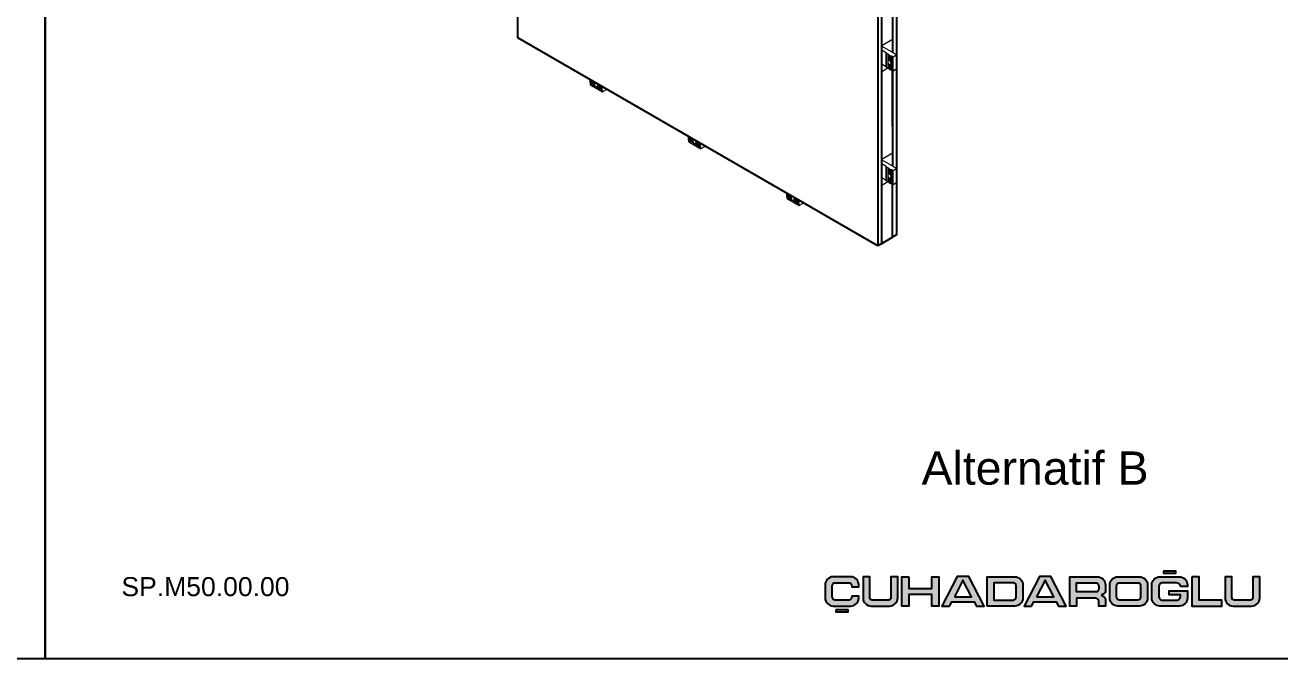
# Model space of a CAD drawing. Header units: millimetres. Extents: x 1489 to 1909, y -347 to 297.
# Drawn here: x 1697.1 to 1829.2, y 0 to 66.7 of the extents above; entities that cross this region are included whole.
import ezdxf

# ---------------------------------------------------------------- set-up
doc = ezdxf.new("R2010")
doc.units = ezdxf.units.MM
doc.layers.add('aksesuar', color=1, linetype='Continuous')
doc.layers.add('Antet', color=7, linetype='Continuous')

# ---------------------------------------------------------------- blocks, each defined once
blk = doc.blocks.new('ÇUHADAROĞLU')
at = {"layer": 'Antet'}
h = blk.add_hatch(color=7, dxfattribs=at)
h.paths.add_polyline_path([(159.1, 19.64, -0.414214), (159.42, 19.96), (160.84, 19.96, -0.414214), (161.16, 19.64), (161.16, 19.54), (161.9, 19.54), (161.9, 19.73, 0.414214), (161.05, 20.59), (159.21, 20.59, 0.414214), (158.36, 19.73), (158.36, 18.36, 0.414214), (159.21, 17.51), (161.05, 17.51, 0.414214), (161.9, 18.36), (161.9, 18.55), (161.16, 18.55), (161.16, 18.46, -0.414214), (160.84, 18.13), (159.42, 18.13, -0.414214), (159.1, 18.46)])
h.paths.add_polyline_path([(159.48, 17.12), (159.48, 16.9), (160.78, 16.9), (160.78, 17.12)])
h.paths.add_polyline_path([(165.15, 17.51, 0.414214), (166, 18.36), (166, 20.59), (165.29, 20.59), (165.29, 18.39, -0.414214), (165.03, 18.13), (163.32, 18.13, -0.414214), (163.06, 18.39), (163.06, 20.59), (162.35, 20.59), (162.35, 18.36, 0.414214), (163.2, 17.51)])
h.paths.add_polyline_path([(167.19, 18.73), (169.58, 18.73), (169.58, 17.51), (170.32, 17.51), (170.32, 20.59), (169.58, 20.59), (169.58, 19.36), (167.19, 19.36), (167.19, 20.59), (166.45, 20.59), (166.45, 17.51), (167.19, 17.51)])
h.paths.add_polyline_path([(170.66, 17.51), (171.46, 17.51), (171.69, 17.95), (174.05, 17.95), (174.29, 17.51), (175.09, 17.51), (173.48, 20.6), (172.27, 20.6)])
h.paths.add_polyline_path([(171.97, 18.49), (172.87, 20.23), (173.78, 18.49)], flags=16)
h.paths.add_polyline_path([(175.43, 17.51), (178.34, 17.51, 0.414214), (179.19, 18.36), (179.19, 19.73, 0.414214), (178.34, 20.59), (175.43, 20.59)])
h.paths.add_polyline_path([(176.14, 19.96), (178.15, 19.96, -0.414214), (178.47, 19.64), (178.47, 18.46, -0.414214), (178.15, 18.13), (176.14, 18.13)], flags=16)
h.paths.add_polyline_path([(180.34, 17.95), (182.7, 17.95), (182.94, 17.51), (183.74, 17.51), (182.13, 20.6), (180.92, 20.6), (179.31, 17.51), (180.11, 17.51)])
h.paths.add_polyline_path([(180.62, 18.49), (181.52, 20.23), (182.43, 18.49)], flags=16)
h.paths.add_polyline_path([(184.84, 18.34), (186.84, 18.34, -0.414214), (187.17, 18.02), (187.17, 17.51), (187.88, 17.51), (187.88, 18.21, 0.203358), (187.78, 18.44, 0.098259), (187.5, 18.62), (187.5, 18.7, 0.058399), (187.74, 18.83, 0.246853), (187.88, 19.09), (187.88, 19.73, 0.414214), (187.03, 20.59), (184.13, 20.59), (184.13, 17.51), (184.84, 17.51)])
h.paths.add_polyline_path([(184.84, 18.99), (184.84, 19.96), (186.82, 19.96, -0.414214), (187.17, 19.61), (187.17, 19.31, -0.414214), (186.84, 18.99)], flags=16)
h.paths.add_polyline_path([(191.45, 17.51, 0.414214), (192.31, 18.36), (192.31, 19.73, 0.414214), (191.45, 20.59), (189.19, 20.59, 0.414214), (188.33, 19.73), (188.33, 18.36, 0.414214), (189.19, 17.51)])
h.paths.add_polyline_path([(189.37, 18.13, -0.414214), (189.05, 18.46), (189.05, 19.64, -0.414214), (189.37, 19.96), (191.27, 19.96, -0.414214), (191.59, 19.64), (191.59, 18.46, -0.414214), (191.27, 18.13)], flags=16)
h.paths.add_polyline_path([(193.61, 17.51), (195.66, 17.51, 0.414214), (196.51, 18.36), (196.51, 19.11), (194.59, 19.11), (194.59, 18.7), (195.78, 18.7), (195.78, 18.54, -0.414214), (195.37, 18.13), (193.9, 18.13, -0.414214), (193.49, 18.54), (193.49, 19.55, -0.414214), (193.9, 19.96), (195.37, 19.96, -0.407741), (195.78, 19.56), (196.51, 19.56), (196.51, 19.73, 0.414214), (195.66, 20.59), (193.61, 20.59, 0.414214), (192.76, 19.73), (192.76, 18.36, 0.414214)])
h.paths.add_polyline_path([(195.28, 20.97), (195.28, 21.19), (193.99, 21.19), (193.99, 20.97)])
h.paths.add_polyline_path([(200.14, 17.51), (200.14, 18.13), (197.76, 18.13), (197.76, 20.59), (196.97, 20.59), (196.97, 17.51)])
h.paths.add_polyline_path([(201.2, 18.39), (201.2, 20.59), (200.48, 20.59), (200.48, 18.36, 0.414214), (201.34, 17.51), (203.28, 17.51, 0.414214), (204.13, 18.36), (204.13, 20.59), (203.42, 20.59), (203.42, 18.39, -0.414214), (203.16, 18.13), (201.46, 18.13, -0.414214)])
h = blk.add_hatch(color=7, dxfattribs=at)
h.paths.add_polyline_path([(159.1, 19.64, -0.414214), (159.42, 19.96), (160.84, 19.96, -0.414214), (161.16, 19.64), (161.16, 19.54), (161.9, 19.54), (161.9, 19.73, 0.414214), (161.05, 20.59), (159.21, 20.59, 0.414214), (158.36, 19.73), (158.36, 18.36, 0.414214), (159.21, 17.51), (161.05, 17.51, 0.414214), (161.9, 18.36), (161.9, 18.55), (161.16, 18.55), (161.16, 18.46, -0.414214), (160.84, 18.13), (159.42, 18.13, -0.414214), (159.1, 18.46)])
h.paths.add_polyline_path([(159.48, 17.12), (159.48, 16.9), (160.78, 16.9), (160.78, 17.12)])
h.paths.add_polyline_path([(165.15, 17.51, 0.414214), (166, 18.36), (166, 20.59), (165.29, 20.59), (165.29, 18.39, -0.414214), (165.03, 18.13), (163.32, 18.13, -0.414214), (163.06, 18.39), (163.06, 20.59), (162.35, 20.59), (162.35, 18.36, 0.414214), (163.2, 17.51)])
h.paths.add_polyline_path([(167.19, 18.73), (169.58, 18.73), (169.58, 17.51), (170.32, 17.51), (170.32, 20.59), (169.58, 20.59), (169.58, 19.36), (167.19, 19.36), (167.19, 20.59), (166.45, 20.59), (166.45, 17.51), (167.19, 17.51)])
h.paths.add_polyline_path([(170.66, 17.51), (171.46, 17.51), (171.69, 17.95), (174.05, 17.95), (174.29, 17.51), (175.09, 17.51), (173.48, 20.6), (172.27, 20.6)])
h.paths.add_polyline_path([(171.97, 18.49), (172.87, 20.23), (173.78, 18.49)], flags=16)
h.paths.add_polyline_path([(175.43, 17.51), (178.34, 17.51, 0.414214), (179.19, 18.36), (179.19, 19.73, 0.414214), (178.34, 20.59), (175.43, 20.59)])
h.paths.add_polyline_path([(176.14, 19.96), (178.15, 19.96, -0.414214), (178.47, 19.64), (178.47, 18.46, -0.414214), (178.15, 18.13), (176.14, 18.13)], flags=16)
h.paths.add_polyline_path([(180.34, 17.95), (182.7, 17.95), (182.94, 17.51), (183.74, 17.51), (182.13, 20.6), (180.92, 20.6), (179.31, 17.51), (180.11, 17.51)])
h.paths.add_polyline_path([(180.62, 18.49), (181.52, 20.23), (182.43, 18.49)], flags=16)
h.paths.add_polyline_path([(184.84, 18.34), (186.84, 18.34, -0.414214), (187.17, 18.02), (187.17, 17.51), (187.88, 17.51), (187.88, 18.21, 0.203358), (187.78, 18.44, 0.098259), (187.5, 18.62), (187.5, 18.7, 0.058399), (187.74, 18.83, 0.246853), (187.88, 19.09), (187.88, 19.73, 0.414214), (187.03, 20.59), (184.13, 20.59), (184.13, 17.51), (184.84, 17.51)])
h.paths.add_polyline_path([(184.84, 18.99), (184.84, 19.96), (186.82, 19.96, -0.414214), (187.17, 19.61), (187.17, 19.31, -0.414214), (186.84, 18.99)], flags=16)
h.paths.add_polyline_path([(191.45, 17.51, 0.414214), (192.31, 18.36), (192.31, 19.73, 0.414214), (191.45, 20.59), (189.19, 20.59, 0.414214), (188.33, 19.73), (188.33, 18.36, 0.414214), (189.19, 17.51)])
h.paths.add_polyline_path([(189.37, 18.13, -0.414214), (189.05, 18.46), (189.05, 19.64, -0.414214), (189.37, 19.96), (191.27, 19.96, -0.414214), (191.59, 19.64), (191.59, 18.46, -0.414214), (191.27, 18.13)], flags=16)
h.paths.add_polyline_path([(193.61, 17.51), (195.66, 17.51, 0.414214), (196.51, 18.36), (196.51, 19.11), (194.59, 19.11), (194.59, 18.7), (195.78, 18.7), (195.78, 18.54, -0.414214), (195.37, 18.13), (193.9, 18.13, -0.414214), (193.49, 18.54), (193.49, 19.55, -0.414214), (193.9, 19.96), (195.37, 19.96, -0.407741), (195.78, 19.56), (196.51, 19.56), (196.51, 19.73, 0.414214), (195.66, 20.59), (193.61, 20.59, 0.414214), (192.76, 19.73), (192.76, 18.36, 0.414214)])
h.paths.add_polyline_path([(195.28, 20.97), (195.28, 21.19), (193.99, 21.19), (193.99, 20.97)])
h.paths.add_polyline_path([(200.14, 17.51), (200.14, 18.13), (197.76, 18.13), (197.76, 20.59), (196.97, 20.59), (196.97, 17.51)])
h.paths.add_polyline_path([(201.2, 18.39), (201.2, 20.59), (200.48, 20.59), (200.48, 18.36, 0.414214), (201.34, 17.51), (203.28, 17.51, 0.414214), (204.13, 18.36), (204.13, 20.59), (203.42, 20.59), (203.42, 18.39, -0.414214), (203.16, 18.13), (201.46, 18.13, -0.414214)])
at = {"layer": 'Antet', "color": 7}
for points in [[(193.99, 21.19), (193.99, 20.97), (195.28, 20.97), (195.28, 21.19)], [(193.99, 21.19), (193.99, 20.97), (195.28, 20.97), (195.28, 21.19)], [(167.19, 20.59), (167.19, 19.36), (169.58, 19.36), (169.58, 20.59), (170.32, 20.59), (170.32, 17.51), (169.58, 17.51), (169.58, 18.73), (167.19, 18.73), (167.19, 17.51), (166.45, 17.51), (166.45, 20.59)], [(167.19, 20.59), (167.19, 19.36), (169.58, 19.36), (169.58, 20.59), (170.32, 20.59), (170.32, 17.51), (169.58, 17.51), (169.58, 18.73), (167.19, 18.73), (167.19, 17.51), (166.45, 17.51), (166.45, 20.59)], [(171.46, 17.51), (171.69, 17.95), (174.05, 17.95), (174.29, 17.51), (175.09, 17.51), (173.48, 20.6), (172.27, 20.6), (170.66, 17.51)], [(171.46, 17.51), (171.69, 17.95), (174.05, 17.95), (174.29, 17.51), (175.09, 17.51), (173.48, 20.6), (172.27, 20.6), (170.66, 17.51)], [(171.97, 18.49), (173.78, 18.49), (172.87, 20.23)], [(171.97, 18.49), (173.78, 18.49), (172.87, 20.23)], [(180.11, 17.51), (180.34, 17.95), (182.7, 17.95), (182.94, 17.51), (183.74, 17.51), (182.13, 20.6), (180.92, 20.6), (179.31, 17.51)], [(180.11, 17.51), (180.34, 17.95), (182.7, 17.95), (182.94, 17.51), (183.74, 17.51), (182.13, 20.6), (180.92, 20.6), (179.31, 17.51)], [(180.62, 18.49), (182.43, 18.49), (181.52, 20.23)], [(180.62, 18.49), (182.43, 18.49), (181.52, 20.23)], [(196.97, 20.59), (196.97, 17.51), (200.14, 17.51), (200.14, 18.13), (197.76, 18.13), (197.76, 20.59)], [(196.97, 20.59), (196.97, 17.51), (200.14, 17.51), (200.14, 18.13), (197.76, 18.13), (197.76, 20.59)], [(159.48, 17.12), (159.48, 16.9), (160.78, 16.9), (160.78, 17.12)], [(159.48, 17.12), (159.48, 16.9), (160.78, 16.9), (160.78, 17.12)]]:
    blk.add_lwpolyline(points, close=True, dxfattribs=at)
for points in [[(159.42, 18.13, -0.414214), (159.1, 18.46), (159.1, 19.64, -0.414214), (159.42, 19.96), (160.84, 19.96, -0.414214), (161.16, 19.64), (161.16, 19.54), (161.9, 19.54), (161.9, 19.73, 0.414214), (161.05, 20.59), (159.21, 20.59, 0.414214), (158.36, 19.73), (158.36, 18.36, 0.414214), (159.21, 17.51), (161.05, 17.51, 0.414214), (161.9, 18.36), (161.9, 18.55), (161.16, 18.55), (161.16, 18.46, -0.414214), (160.84, 18.13)], [(159.42, 18.13, -0.414214), (159.1, 18.46), (159.1, 19.64, -0.414214), (159.42, 19.96), (160.84, 19.96, -0.414214), (161.16, 19.64), (161.16, 19.54), (161.9, 19.54), (161.9, 19.73, 0.414214), (161.05, 20.59), (159.21, 20.59, 0.414214), (158.36, 19.73), (158.36, 18.36, 0.414214), (159.21, 17.51), (161.05, 17.51, 0.414214), (161.9, 18.36), (161.9, 18.55), (161.16, 18.55), (161.16, 18.46, -0.414214), (160.84, 18.13)], [(165.03, 18.13), (163.32, 18.13, -0.414214), (163.06, 18.39), (163.06, 20.59), (162.35, 20.59), (162.35, 18.36, 0.414214), (163.2, 17.51), (165.15, 17.51, 0.414214), (166, 18.36), (166, 20.59), (165.29, 20.59), (165.29, 18.39, -0.414214)], [(165.03, 18.13), (163.32, 18.13, -0.414214), (163.06, 18.39), (163.06, 20.59), (162.35, 20.59), (162.35, 18.36, 0.414214), (163.2, 17.51), (165.15, 17.51, 0.414214), (166, 18.36), (166, 20.59), (165.29, 20.59), (165.29, 18.39, -0.414214)], [(175.43, 17.51), (175.43, 20.59), (178.34, 20.59, -0.414214), (179.19, 19.73), (179.19, 18.36, -0.414214), (178.34, 17.51)], [(175.43, 17.51), (175.43, 20.59), (178.34, 20.59, -0.414214), (179.19, 19.73), (179.19, 18.36, -0.414214), (178.34, 17.51)], [(178.47, 19.64, 0.414214), (178.15, 19.96), (176.14, 19.96), (176.14, 18.13), (178.15, 18.13, 0.414214), (178.47, 18.46)], [(178.47, 19.64, 0.414214), (178.15, 19.96), (176.14, 19.96), (176.14, 18.13), (178.15, 18.13, 0.414214), (178.47, 18.46)], [(187.88, 18.21), (187.88, 17.51), (187.17, 17.51), (187.17, 18.02, 0.414214), (186.84, 18.34), (184.84, 18.34), (184.84, 17.51), (184.13, 17.51), (184.13, 20.59), (187.03, 20.59, -0.414214), (187.88, 19.73), (187.88, 19.09, -0.246853), (187.74, 18.83, -0.058399), (187.5, 18.7), (187.5, 18.62, -0.098259), (187.78, 18.44, -0.203358)], [(187.88, 18.21), (187.88, 17.51), (187.17, 17.51), (187.17, 18.02, 0.414214), (186.84, 18.34), (184.84, 18.34), (184.84, 17.51), (184.13, 17.51), (184.13, 20.59), (187.03, 20.59, -0.414214), (187.88, 19.73), (187.88, 19.09, -0.246853), (187.74, 18.83, -0.058399), (187.5, 18.7), (187.5, 18.62, -0.098259), (187.78, 18.44, -0.203358)], [(186.82, 19.96, -0.414214), (187.17, 19.61), (187.17, 19.31, -0.414214), (186.84, 18.99), (184.84, 18.99), (184.84, 19.96)], [(186.82, 19.96, -0.414214), (187.17, 19.61), (187.17, 19.31, -0.414214), (186.84, 18.99), (184.84, 18.99), (184.84, 19.96)], [(191.45, 17.51), (189.19, 17.51, -0.414214), (188.33, 18.36), (188.33, 19.73, -0.414214), (189.19, 20.59), (191.45, 20.59, -0.414214), (192.31, 19.73), (192.31, 18.36, -0.414214)], [(191.45, 17.51), (189.19, 17.51, -0.414214), (188.33, 18.36), (188.33, 19.73, -0.414214), (189.19, 20.59), (191.45, 20.59, -0.414214), (192.31, 19.73), (192.31, 18.36, -0.414214)], [(191.59, 19.64), (191.59, 18.46, -0.414214), (191.27, 18.13), (189.37, 18.13, -0.414214), (189.05, 18.46), (189.05, 19.64, -0.414214), (189.37, 19.96), (191.27, 19.96, -0.414214)], [(191.59, 19.64), (191.59, 18.46, -0.414214), (191.27, 18.13), (189.37, 18.13, -0.414214), (189.05, 18.46), (189.05, 19.64, -0.414214), (189.37, 19.96), (191.27, 19.96, -0.414214)], [(195.78, 18.54), (195.78, 18.7), (194.59, 18.7), (194.59, 19.11), (196.51, 19.11), (196.51, 18.36, -0.414214), (195.66, 17.51), (193.61, 17.51, -0.414214), (192.76, 18.36), (192.76, 19.73, -0.414214), (193.61, 20.59), (195.66, 20.59, -0.414214), (196.51, 19.73), (196.51, 19.56), (195.78, 19.56, 0.407741), (195.37, 19.96), (193.9, 19.96, 0.414214), (193.49, 19.55), (193.49, 18.54, 0.414214), (193.9, 18.13), (195.37, 18.13, 0.414214)], [(195.78, 18.54), (195.78, 18.7), (194.59, 18.7), (194.59, 19.11), (196.51, 19.11), (196.51, 18.36, -0.414214), (195.66, 17.51), (193.61, 17.51, -0.414214), (192.76, 18.36), (192.76, 19.73, -0.414214), (193.61, 20.59), (195.66, 20.59, -0.414214), (196.51, 19.73), (196.51, 19.56), (195.78, 19.56, 0.407741), (195.37, 19.96), (193.9, 19.96, 0.414214), (193.49, 19.55), (193.49, 18.54, 0.414214), (193.9, 18.13), (195.37, 18.13, 0.414214)], [(201.34, 17.51), (203.28, 17.51, 0.414214), (204.13, 18.36), (204.13, 20.59), (203.42, 20.59), (203.42, 18.39, -0.414214), (203.16, 18.13), (201.46, 18.13, -0.414214), (201.2, 18.39), (201.2, 20.59), (200.48, 20.59), (200.48, 18.36, 0.414214)], [(201.34, 17.51), (203.28, 17.51, 0.414214), (204.13, 18.36), (204.13, 20.59), (203.42, 20.59), (203.42, 18.39, -0.414214), (203.16, 18.13), (201.46, 18.13, -0.414214), (201.2, 18.39), (201.2, 20.59), (200.48, 20.59), (200.48, 18.36, 0.414214)]]:
    blk.add_lwpolyline(points, format="xyb", close=True, dxfattribs=at)
blk = doc.blocks.new('SP.KTGR.1A')
at = {"insert": (-248.38, 1804.14), "char_height": 2, "width": 54.4479, "attachment_point": 1}
blk.add_mtext('{\\fArial Unicode MS|b0|i0|c0|p34;\\C7;SP.M50.00.00}', dxfattribs=at)
blk = doc.blocks.new('MN50SC.S.1')
at = {"color": 252}
blk.add_lwpolyline([(9907.25, 888.56), (9907.25, 1185.56), (10117.25, 1185.56), (10117.25, 888.56)], close=True, dxfattribs=at)
for name, p in [('ÇUHADAROĞLU', (9831.04, 876.61)), ('SP.KTGR.1A', (10163.66, -906.98))]:
    blk.add_blockref(name, p)

msp = doc.modelspace()

# ---------------------------------------------------------------- linework, layer by layer
at = {"color": 7, "linetype": 'Continuous', "lineweight": 15}
for p, q in [((1787.305, 64.553), (1788.436, 65.206)), ((1787.305, 64.478), (1788.535, 63.768)), ((1787.781, 63.778), (1787.305, 64.053)), ((1787.773, 63.747), (1787.773, 62.277)), ((1787.775, 63.752), (1787.785, 63.765)), ((1787.971, 63.628), (1787.779, 63.739)), ((1787.779, 62.269), (1787.779, 63.739)), ((1787.971, 63.592), (1787.971, 63.628)), ((1787.971, 62.962), (1787.971, 63.592)), ((1788.097, 63.514), (1787.977, 63.584)), ((1787.977, 62.971), (1787.977, 63.584)), ((1788.139, 63.514), (1788.097, 63.514)), ((1788.097, 62.982), (1788.097, 63.514)), ((1788.139, 63.49), (1788.139, 63.514)), ((1788.259, 63.421), (1788.139, 63.49)), ((1788.139, 62.958), (1788.139, 63.49)), ((1788.896, 63.543), (1788.521, 63.327)), ((1788.896, 63.543), (1788.521, 63.327)), ((1788.535, 63.768), (1788.535, 63.743)), ((1788.535, 63.743), (1788.578, 63.743)), ((1788.578, 63.743), (1788.896, 63.559)), ((1788.896, 62.073), (1788.896, 63.543)), ((1788.902, 62.081), (1788.902, 63.551)), ((1787.773, 62.313), (1787.305, 62.584)), ((1787.305, 61.815), (1787.935, 62.179)), ((1787.971, 62.158), (1787.779, 62.269)), ((1787.971, 62.752), (1787.971, 62.962)), ((1787.971, 62.122), (1787.971, 62.752)), ((1787.977, 62.114), (1787.977, 62.726)), ((1788.097, 62.045), (1788.097, 62.577)), ((1788.139, 62.552), (1788.139, 62.575)), ((1788.139, 62.02), (1788.139, 62.552)), ((1788.259, 62.808), (1788.259, 63.421)), ((1788.259, 61.951), (1788.259, 62.563)), ((1788.336, 63.417), (1788.274, 63.417)), ((1788.274, 62.788), (1788.274, 63.417)), ((1788.274, 61.947), (1788.274, 62.577)), ((1788.493, 63.327), (1788.336, 63.417)), ((1788.336, 61.947), (1788.336, 63.417)), ((1788.493, 61.857), (1788.493, 63.327)), ((1788.521, 61.857), (1788.521, 63.327)), ((1756.581, 60.927), (1757.111, 60.621)), ((1756.581, 60.788), (1756.581, 60.927)), ((1756.585, 60.941), (1756.596, 60.96)), ((1756.585, 60.941), (1757.13, 60.626)), ((1788.097, 62.045), (1787.977, 62.114)), ((1788.139, 62.045), (1788.097, 62.045)), ((1788.259, 61.951), (1788.139, 62.02)), ((1788.336, 61.947), (1788.274, 61.947)), ((1788.493, 61.857), (1788.336, 61.947)), ((1788.896, 62.073), (1788.521, 61.857)), ((1756.581, 60.788), (1757.042, 60.522)), ((1756.602, 60.776), (1756.581, 60.788)), ((1756.581, 60.739), (1756.602, 60.776)), ((1756.581, 60.739), (1757.042, 60.473)), ((1756.581, 60.601), (1756.581, 60.739)), ((1756.581, 60.601), (1757.111, 60.294)), ((1756.585, 60.591), (1757.13, 60.277)), ((1756.616, 60.573), (1756.585, 60.591)), ((1756.602, 60.776), (1757.062, 60.511)), ((1756.616, 60.573), (1757.889, 59.839)), ((1756.616, 60.392), (1756.616, 60.573)), ((1756.616, 60.392), (1757.889, 59.658)), ((1756.62, 60.383), (1757.893, 59.648)), ((1757.313, 60.521), (1757.858, 60.206)), ((1757.313, 60.171), (1757.858, 59.857)), ((1757.323, 60.499), (1757.854, 60.192)), ((1757.323, 60.172), (1757.854, 59.866)), ((1757.393, 60.32), (1757.854, 60.054)), ((1757.393, 60.271), (1757.854, 60.005)), ((1757.415, 60.307), (1757.875, 60.041)), ((1757.854, 60.054), (1757.854, 60.192)), ((1757.875, 60.041), (1757.854, 60.054)), ((1757.854, 60.005), (1757.875, 60.041)), ((1757.854, 59.866), (1757.854, 60.005)), ((1757.858, 60.206), (1757.869, 60.225)), ((1757.889, 59.839), (1757.858, 59.857)), ((1757.889, 59.658), (1757.889, 59.839)), ((1758.278, 59.866), (1757.903, 59.649)), ((1758.292, 59.98), (1758.292, 59.89)), ((1766.94, 54.947), (1767.47, 54.641)), ((1766.94, 54.808), (1766.94, 54.947)), ((1766.94, 54.808), (1767.401, 54.542)), ((1766.961, 54.796), (1766.94, 54.808)), ((1766.94, 54.759), (1766.961, 54.796)), ((1766.94, 54.759), (1767.401, 54.493)), ((1766.94, 54.62), (1766.94, 54.759)), ((1766.94, 54.62), (1767.47, 54.314)), ((1766.944, 54.961), (1766.955, 54.979)), ((1766.944, 54.961), (1767.489, 54.646)), ((1766.944, 54.611), (1767.489, 54.296)), ((1766.975, 54.593), (1766.944, 54.611)), ((1766.961, 54.796), (1767.421, 54.531)), ((1766.975, 54.593), (1768.248, 53.858)), ((1766.975, 54.412), (1766.975, 54.593)), ((1766.975, 54.412), (1768.248, 53.677)), ((1766.98, 54.403), (1768.252, 53.668)), ((1767.672, 54.541), (1768.217, 54.226)), ((1767.672, 54.191), (1768.217, 53.876)), ((1767.683, 54.518), (1768.213, 54.212)), ((1767.683, 54.192), (1768.213, 53.886)), ((1767.752, 54.339), (1768.213, 54.073)), ((1767.752, 54.29), (1768.213, 54.024)), ((1767.774, 54.326), (1768.234, 54.061)), ((1768.213, 54.073), (1768.213, 54.212)), ((1768.217, 54.226), (1768.228, 54.245)), ((1768.234, 54.061), (1768.213, 54.073)), ((1768.213, 54.024), (1768.234, 54.061)), ((1768.213, 53.886), (1768.213, 54.024)), ((1768.248, 53.858), (1768.217, 53.876)), ((1768.248, 53.677), (1768.248, 53.858)), ((1768.637, 53.886), (1768.262, 53.669)), ((1768.651, 54), (1768.651, 53.91)), ((1787.305, 52.591), (1788.436, 53.244)), ((1787.305, 52.515), (1788.535, 51.805)), ((1787.781, 51.816), (1787.305, 52.091)), ((1787.773, 51.785), (1787.773, 50.315)), ((1787.775, 51.79), (1787.785, 51.803)), ((1787.971, 51.666), (1787.779, 51.777)), ((1787.779, 50.307), (1787.779, 51.777)), ((1787.971, 51.63), (1787.971, 51.666)), ((1787.971, 51), (1787.971, 51.63)), ((1788.097, 51.552), (1787.977, 51.622)), ((1787.977, 51.009), (1787.977, 51.622)), ((1788.139, 51.552), (1788.097, 51.552)), ((1788.097, 51.02), (1788.097, 51.552)), ((1788.139, 51.528), (1788.139, 51.552)), ((1788.896, 51.581), (1788.521, 51.364)), ((1788.896, 51.581), (1788.521, 51.364)), ((1788.535, 51.805), (1788.535, 51.781)), ((1788.535, 51.781), (1788.578, 51.781)), ((1788.578, 51.781), (1788.896, 51.597)), ((1788.896, 50.111), (1788.896, 51.581)), ((1788.902, 50.119), (1788.902, 51.589)), ((1787.773, 50.351), (1787.305, 50.621)), ((1787.971, 50.196), (1787.779, 50.307)), ((1787.971, 50.789), (1787.971, 51)), ((1787.971, 50.16), (1787.971, 50.789)), ((1787.977, 50.152), (1787.977, 50.764)), ((1788.097, 50.082), (1788.097, 50.615)), ((1788.259, 51.458), (1788.139, 51.528)), ((1788.139, 50.995), (1788.139, 51.528)), ((1788.139, 50.59), (1788.139, 50.613)), ((1788.139, 50.058), (1788.139, 50.59)), ((1788.259, 50.846), (1788.259, 51.458)), ((1788.259, 49.988), (1788.259, 50.601)), ((1788.336, 51.455), (1788.274, 51.455)), ((1788.274, 50.825), (1788.274, 51.455)), ((1788.274, 49.985), (1788.274, 50.615)), ((1788.493, 51.364), (1788.336, 51.455)), ((1788.336, 49.985), (1788.336, 51.455)), ((1788.493, 49.895), (1788.493, 51.364)), ((1788.521, 49.895), (1788.521, 51.364)), ((1777.299, 48.967), (1777.83, 48.661)), ((1777.299, 48.828), (1777.299, 48.967)), ((1777.303, 48.981), (1777.314, 48.999)), ((1777.303, 48.981), (1777.849, 48.666)), ((1787.305, 49.852), (1787.935, 50.216)), ((1788.097, 50.082), (1787.977, 50.152)), ((1788.139, 50.082), (1788.097, 50.082)), ((1788.259, 49.988), (1788.139, 50.058)), ((1788.336, 49.985), (1788.274, 49.985)), ((1788.493, 49.895), (1788.336, 49.985)), ((1788.896, 50.111), (1788.521, 49.895)), ((1777.299, 48.828), (1777.76, 48.562)), ((1777.32, 48.816), (1777.299, 48.828)), ((1777.299, 48.779), (1777.32, 48.816)), ((1777.299, 48.779), (1777.76, 48.513)), ((1777.299, 48.64), (1777.299, 48.779)), ((1777.299, 48.64), (1777.83, 48.334)), ((1777.303, 48.631), (1777.849, 48.316)), ((1777.335, 48.613), (1777.303, 48.631)), ((1777.32, 48.816), (1777.78, 48.55)), ((1777.335, 48.613), (1778.607, 47.878)), ((1777.335, 48.432), (1777.335, 48.613)), ((1777.335, 48.432), (1778.607, 47.697)), ((1777.339, 48.423), (1778.612, 47.688)), ((1778.031, 48.561), (1778.576, 48.246)), ((1778.031, 48.211), (1778.576, 47.896)), ((1778.042, 48.538), (1778.572, 48.232)), ((1778.042, 48.212), (1778.572, 47.905)), ((1778.111, 48.359), (1778.572, 48.093)), ((1778.111, 48.31), (1778.572, 48.044)), ((1778.134, 48.346), (1778.593, 48.081)), ((1778.572, 48.093), (1778.572, 48.232)), ((1778.593, 48.081), (1778.572, 48.093)), ((1778.572, 48.044), (1778.593, 48.081)), ((1778.572, 47.905), (1778.572, 48.044)), ((1778.576, 48.246), (1778.587, 48.264)), ((1778.607, 47.878), (1778.576, 47.896)), ((1778.607, 47.697), (1778.607, 47.878)), ((1778.996, 47.905), (1778.622, 47.689)), ((1779.01, 48.02), (1779.01, 47.93))]:
    msp.add_line(p, q, dxfattribs=at)
at = {"color": 8, "linetype": 'Continuous', "lineweight": 15}
for p, q in [((1787.781, 63.76), (1787.781, 63.778)), ((1787.781, 51.798), (1787.781, 51.816))]:
    msp.add_line(p, q, dxfattribs=at)
at = {"color": 7, "linetype": 'Continuous', "lineweight": 15, "flags": 128}
for points in [[(1787.779, 63.739), (1787.777, 63.74), (1787.775, 63.742), (1787.774, 63.743), (1787.773, 63.745), (1787.773, 63.747), (1787.773, 63.749), (1787.773, 63.75), (1787.775, 63.752)], [(1787.785, 63.765), (1787.786, 63.767), (1787.787, 63.769), (1787.787, 63.77), (1787.787, 63.772), (1787.786, 63.774), (1787.785, 63.775), (1787.783, 63.777), (1787.781, 63.778)], [(1787.779, 51.777), (1787.777, 51.778), (1787.775, 51.779), (1787.774, 51.781), (1787.773, 51.783), (1787.773, 51.785), (1787.773, 51.786), (1787.773, 51.788), (1787.775, 51.79)], [(1787.785, 51.803), (1787.786, 51.805), (1787.787, 51.806), (1787.787, 51.808), (1787.787, 51.81), (1787.786, 51.811), (1787.785, 51.813), (1787.783, 51.815), (1787.781, 51.816)]]:
    msp.add_lwpolyline(points, dxfattribs=at)
at = {"color": 7, "linetype": 'Continuous', "lineweight": 15}
for centre, radius, start, end in [((1787.981, 63.593), 0.0101, 185.6948, 245.62534), ((1788.893, 63.551), 0.00873, 290.78342, 69.21658), ((1787.783, 62.278), 0.00986, 185.02151, 246.29863), ((1787.981, 62.123), 0.0101, 185.6948, 245.62534), ((1788.044, 62.89), 0.106, 60.49964, 129.75332), ((1788.333, 62.89), 0.392, 204.61838, 232.95735), ((1787.903, 62.645), 0.392, 24.61838, 52.95735), ((1788.191, 62.645), 0.106, 240.49964, 309.75332), ((1788.273, 63.446), 0.0289, 241.95976, 271.1441), ((1788.507, 63.354), 0.0307, 242.60967, 297.39033), ((1756.61, 60.926), 0.0289, 148.85627, 178.0435), ((1788.273, 61.976), 0.0289, 241.95976, 271.1441), ((1788.507, 61.884), 0.0307, 242.60967, 297.39033), ((1788.892, 62.082), 0.0101, 294.37466, 354.3052), ((1756.591, 60.6), 0.0101, 174.37962, 234.30196), ((1756.626, 60.391), 0.00986, 173.70115, 234.98667), ((1757.148, 60.521), 0.106, 110.25989, 179.50485), ((1757.431, 60.521), 0.392, 187.04371, 215.38107), ((1757.004, 60.272), 0.392, 7.04371, 35.38107), ((1757.287, 60.272), 0.106, 290.25989, 359.50485), ((1757.883, 60.191), 0.0289, 148.85627, 178.0435), ((1757.864, 59.865), 0.0101, 174.37962, 234.30196), ((1757.898, 59.656), 0.00873, 170.78596, 309.20329), ((1758.261, 59.892), 0.0307, 302.60548, 357.39452), ((1766.969, 54.946), 0.0289, 148.85627, 178.0435), ((1766.95, 54.619), 0.0101, 174.37962, 234.30196), ((1766.985, 54.411), 0.00986, 173.70115, 234.98667), ((1767.507, 54.541), 0.106, 110.25989, 179.50485), ((1767.79, 54.541), 0.392, 187.04371, 215.38107), ((1767.363, 54.291), 0.392, 7.04371, 35.38107), ((1767.646, 54.291), 0.106, 290.25989, 359.50485), ((1768.242, 54.211), 0.0289, 148.85627, 178.0435), ((1768.223, 53.885), 0.0101, 174.37962, 234.30196), ((1768.257, 53.676), 0.00873, 170.78596, 309.20329), ((1768.621, 53.911), 0.0307, 302.60548, 357.39452), ((1787.981, 51.631), 0.0101, 185.6948, 245.62534), ((1788.893, 51.589), 0.00873, 290.78342, 69.21658), ((1787.783, 50.316), 0.00986, 185.02151, 246.29863), ((1788.044, 50.927), 0.106, 60.49964, 129.75332), ((1788.333, 50.927), 0.392, 204.61838, 232.95735), ((1787.903, 50.683), 0.392, 24.61838, 52.95735), ((1788.191, 50.683), 0.106, 240.49964, 309.75332), ((1788.273, 51.484), 0.0289, 241.95976, 271.1441), ((1788.507, 51.392), 0.0307, 242.60967, 297.39033), ((1777.328, 48.966), 0.0289, 148.85627, 178.0435), ((1787.981, 50.161), 0.0101, 185.6948, 245.62534), ((1788.273, 50.014), 0.0289, 241.95976, 271.1441), ((1788.507, 49.922), 0.0307, 242.60967, 297.39033), ((1788.892, 50.12), 0.0101, 294.37466, 354.3052), ((1777.309, 48.639), 0.0101, 174.37962, 234.30196), ((1777.344, 48.431), 0.00986, 173.70115, 234.98667), ((1777.866, 48.561), 0.106, 110.25989, 179.50485), ((1778.149, 48.561), 0.392, 187.04371, 215.38107), ((1777.722, 48.311), 0.392, 7.04371, 35.38107), ((1778.005, 48.311), 0.106, 290.25989, 359.50485), ((1778.601, 48.231), 0.0289, 148.85627, 178.0435), ((1778.582, 47.904), 0.0101, 174.37962, 234.30196), ((1778.616, 47.696), 0.00873, 170.78596, 309.20329), ((1778.98, 47.931), 0.0307, 302.60548, 357.39452)]:
    msp.add_arc(centre, radius, start, end, dxfattribs=at)
for centre, major_axis, ratio, start_param, end_param in [((1788.139, 62.78), (0.354, 0), 0.5773815, 1.5707963, 1.6910862), ((1788.139, 62.78), (0.354, 0), 0.5773815, 4.5920991, 4.712389), ((1787.971, 62.682), (0.354, 0), 0.5773815, 5.7409718, 6.8253988), ((1757.239, 60.409), (0.25, -0.144), 0.0000704, 3.8067416, 3.9270315), ((1757.239, 60.409), (0.177, 0.306), 0.5773346, 1.570837, 1.6911268), ((1757.07, 60.311), (0.177, 0.306), 0.5773346, 0.4107969, 0.5422541), ((1757.07, 60.311), (0.25, -0.144), 0.0000704, 4.9556143, 6.0400413), ((1757.07, 60.311), (0.177, 0.306), 0.5773346, 5.7410124, 5.8724697), ((1757.239, 60.409), (0.25, -0.144), 0.0000704, 0.7854388, 0.9057287), ((1757.239, 60.409), (0.177, 0.306), 0.5773346, 4.5921397, 4.7124296), ((1767.598, 54.429), (0.25, -0.144), 0.0000704, 3.8067416, 3.9270315), ((1767.598, 54.429), (0.177, 0.306), 0.5773346, 1.570837, 1.6911268), ((1767.429, 54.331), (0.177, 0.306), 0.5773346, 0.4107969, 0.5422541), ((1767.429, 54.331), (0.25, -0.144), 0.0000704, 4.9556143, 6.0400413), ((1767.429, 54.331), (0.177, 0.306), 0.5773346, 5.7410124, 5.8724697), ((1767.598, 54.429), (0.25, -0.144), 0.0000704, 0.7854388, 0.9057287), ((1767.598, 54.429), (0.177, 0.306), 0.5773346, 4.5921397, 4.7124296), ((1788.139, 50.817), (0.354, 0), 0.5773815, 1.5707963, 1.6910862), ((1788.139, 50.817), (0.354, 0), 0.5773815, 4.5920991, 4.712389), ((1787.971, 50.72), (0.354, 0), 0.5773815, 5.7409718, 6.8253988), ((1777.957, 48.448), (0.25, -0.144), 0.0000704, 3.8067416, 3.9270315), ((1777.957, 48.448), (0.177, 0.306), 0.5773346, 1.570837, 1.6911268), ((1777.788, 48.351), (0.177, 0.306), 0.5773346, 0.4107969, 0.5422541), ((1777.788, 48.351), (0.25, -0.144), 0.0000704, 4.9556143, 6.0400413), ((1777.788, 48.351), (0.177, 0.306), 0.5773346, 5.7410124, 5.8724697), ((1777.957, 48.448), (0.25, -0.144), 0.0000704, 0.7854388, 0.9057287), ((1777.957, 48.448), (0.177, 0.306), 0.5773346, 4.5921397, 4.7124296)]:
    msp.add_ellipse(centre, major_axis=major_axis, ratio=ratio, start_param=start_param, end_param=end_param, dxfattribs=at)
for points, knots in [([(1787.971, 62.962), (1787.971, 62.964), (1787.972, 62.967), (1787.975, 62.97), (1787.977, 62.971)], [0, 0, 0, 0, 0.6321906, 1, 1, 1, 1]), ([(1787.977, 62.726), (1787.974, 62.733), (1787.971, 62.741), (1787.971, 62.749), (1787.971, 62.752)], [0, 0, 0, 0, 0.7335025, 1, 1, 1, 1]), ([(1788.259, 62.808), (1788.262, 62.803), (1788.267, 62.795), (1788.272, 62.789), (1788.274, 62.788)], [0, 0, 0, 0, 0.7335025, 1, 1, 1, 1]), ([(1788.274, 62.577), (1788.27, 62.574), (1788.265, 62.568), (1788.261, 62.565), (1788.259, 62.563)], [0, 0, 0, 0, 0.6321906, 1, 1, 1, 1]), ([(1757.111, 60.621), (1757.115, 60.622), (1757.121, 60.624), (1757.128, 60.626), (1757.13, 60.626)], [0, 0, 0, 0, 0.7335025, 1, 1, 1, 1]), ([(1757.13, 60.277), (1757.126, 60.28), (1757.119, 60.285), (1757.113, 60.292), (1757.111, 60.294)], [0, 0, 0, 0, 0.6321906, 1, 1, 1, 1]), ([(1757.313, 60.521), (1757.314, 60.516), (1757.317, 60.508), (1757.322, 60.501), (1757.323, 60.499)], [0, 0, 0, 0, 0.6321906, 1, 1, 1, 1]), ([(1757.323, 60.172), (1757.32, 60.171), (1757.316, 60.17), (1757.313, 60.171), (1757.313, 60.171)], [0, 0, 0, 0, 0.7335025, 1, 1, 1, 1]), ([(1767.47, 54.641), (1767.475, 54.642), (1767.48, 54.644), (1767.487, 54.646), (1767.489, 54.646)], [0, 0, 0, 0, 0.7335025, 1, 1, 1, 1]), ([(1767.489, 54.296), (1767.485, 54.3), (1767.478, 54.305), (1767.472, 54.312), (1767.47, 54.314)], [0, 0, 0, 0, 0.6321906, 1, 1, 1, 1]), ([(1767.672, 54.541), (1767.673, 54.536), (1767.676, 54.528), (1767.681, 54.521), (1767.683, 54.518)], [0, 0, 0, 0, 0.6321906, 1, 1, 1, 1]), ([(1767.683, 54.192), (1767.679, 54.191), (1767.675, 54.19), (1767.672, 54.191), (1767.672, 54.191)], [0, 0, 0, 0, 0.7335025, 1, 1, 1, 1]), ([(1787.971, 51), (1787.971, 51.002), (1787.972, 51.004), (1787.975, 51.008), (1787.977, 51.009)], [0, 0, 0, 0, 0.6321906, 1, 1, 1, 1]), ([(1787.977, 50.764), (1787.974, 50.77), (1787.971, 50.778), (1787.971, 50.787), (1787.971, 50.789)], [0, 0, 0, 0, 0.7335025, 1, 1, 1, 1]), ([(1788.259, 50.846), (1788.262, 50.84), (1788.267, 50.833), (1788.272, 50.827), (1788.274, 50.825)], [0, 0, 0, 0, 0.7335025, 1, 1, 1, 1]), ([(1788.274, 50.615), (1788.27, 50.611), (1788.265, 50.606), (1788.261, 50.602), (1788.259, 50.601)], [0, 0, 0, 0, 0.6321906, 1, 1, 1, 1]), ([(1777.83, 48.661), (1777.834, 48.662), (1777.839, 48.663), (1777.847, 48.665), (1777.849, 48.666)], [0, 0, 0, 0, 0.7335025, 1, 1, 1, 1]), ([(1777.849, 48.316), (1777.844, 48.319), (1777.837, 48.324), (1777.831, 48.331), (1777.83, 48.334)], [0, 0, 0, 0, 0.6321906, 1, 1, 1, 1]), ([(1778.031, 48.561), (1778.033, 48.556), (1778.035, 48.548), (1778.04, 48.541), (1778.042, 48.538)], [0, 0, 0, 0, 0.6321906, 1, 1, 1, 1]), ([(1778.042, 48.212), (1778.038, 48.211), (1778.034, 48.21), (1778.032, 48.211), (1778.031, 48.211)], [0, 0, 0, 0, 0.7335025, 1, 1, 1, 1])]:
    msp.add_open_spline(points, degree=3, knots=knots, dxfattribs=at)
at = {"layer": 'aksesuar', "color": 140}
for p, q in [((1748.98, 65.356), (1748.98, 109.123)), ((1786.881, 87.243), (1786.881, 43.477)), ((1787.305, 63.776), (1787.305, 77.849)), ((1788.86, 75.485), (1788.86, 63.58)), ((1788.436, 75.322), (1788.436, 63.825)), ((1786.881, 43.477), (1748.98, 65.356)), ((1787.305, 51.813), (1787.305, 63.776)), ((1788.86, 63.523), (1788.86, 51.617)), ((1788.436, 56.051), (1788.436, 63.359)), ((1788.436, 63.359), (1788.436, 51.862)), ((1787.305, 43.721), (1787.305, 51.813)), ((1788.86, 51.56), (1788.86, 44.619)), ((1788.436, 44.375), (1788.436, 51.397)), ((1787.305, 43.721), (1786.881, 43.477)), ((1787.305, 43.721), (1788.436, 44.375)), ((1788.86, 44.619), (1788.436, 44.375))]:
    msp.add_line(p, q, dxfattribs=at)

# ---------------------------------------------------------------- block references
at = {"layer": 'Antet', "color": 0}
for p in [(-8418.053, -888.558), (-8208.053, -888.558)]:
    msp.add_blockref('MN50SC.S.1', p, dxfattribs=at)

# ---------------------------------------------------------------- texts
at = {"layer": 'Antet', "insert": (1791.5, 21.828), "char_height": 3.5, "attachment_point": 1}
msp.add_mtext('{\\fArial|b0|i0|c0|p34;Alternatif B}', dxfattribs=at)

doc.saveas('drawing.dxf')
